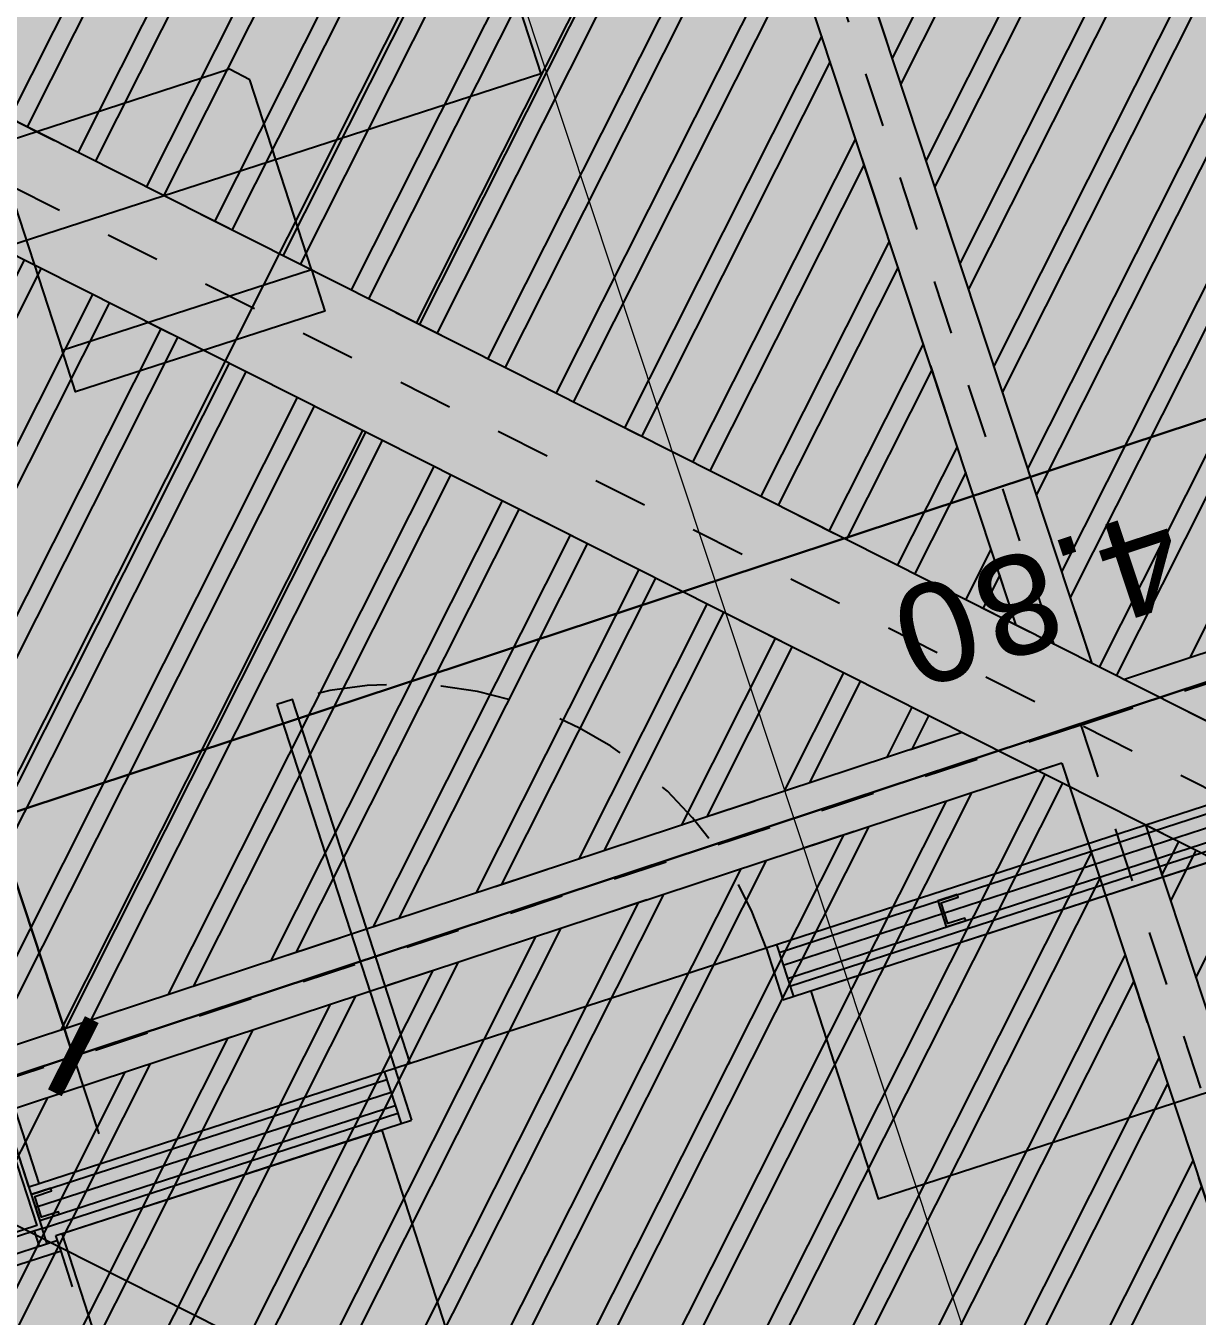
# Model space of a CAD drawing. Header units: metres. Extents: x 678805 to 1359287, y 2747329 to 5497370.
# Drawn here: x 679796.298 to 679798.443, y 2748602.629 to 2748604.992 of the extents above; entities that cross this region are included whole.
import ezdxf

# ---------------------------------------------------------------- set-up
doc = ezdxf.new("R2010")
doc.units = ezdxf.units.M
for name, pattern in [('XREF_MON_BUILDINGS$0$DASH_1', [0.4, 0.1, -0.3]), ('XREF_MON_BUILDINGS$0$Dash_2_', [0.25, 0.125, -0.125]), ('XREF_MON_BUILDINGS$0$DASHED2', [9.525, 6.35, -3.175]), ('XREF_MON_BUILDINGS$0$RAYITAS500', [0.2, 0.1, -0.1])]:
    doc.linetypes.add(name, pattern=pattern)
for name, color, linetype in [('00_XREF_MON_HSC_PAVEMENT', 7, 'Continuous'), ('00_XREF_TWQ_BUILDINGS', 7, 'Continuous'), ('XREF_MON_BUILDINGS$0$00-Modulos DEFINIDOS', 7, 'Continuous'), ('XREF_MON_BUILDINGS$0$00-Modulos ROOFS', 2, 'Continuous'), ('XREF_MON_BUILDINGS$0$02-L-01_Structure', 2, 'Continuous'), ('XREF_MON_BUILDINGS$0$02-L-01_Struture aux', 4, 'Continuous'), ('XREF_MON_BUILDINGS$0$02-L-06_Doors & Windows', 6, 'Continuous'), ('XREF_MON_BUILDINGS$0$02-L-Insulation', 252, 'Continuous'), ('XREF_MON_BUILDINGS$0$02-L-INT Panel', 5, 'Continuous'), ('XREF_MON_BUILDINGS$0$02-L-Pergola Profiles', 8, 'Continuous'), ('XREF_MON_BUILDINGS$0$02-L-Pergola Projection', 8, 'Continuous'), ('XREF_MON_BUILDINGS$0$02-L-Pergola Shades', 15, 'Continuous'), ('XREF_MON_BUILDINGS$0$02-L-Pergola Shades Schematic', 8, 'Continuous'), ('XREF_MON_BUILDINGS$0$02-L-Projection 2', 8, 'Continuous'), ('XREF_MON_BUILDINGS$0$02_L_Furniture', 7, 'Continuous'), ('XREF_MON_BUILDINGS$0$COTAUX', 7, 'Continuous')]:
    doc.layers.add(name, color=color, linetype=linetype)
doc.layers.add('XREF_MON_BUILDINGS$0$0-WIPEOUTS', color=7, linetype='Continuous', true_color=0xffffff)
doc.layers.add('XREF_MON_BUILDINGS$0$02-L-Pergola Wipeout', color=7, linetype='Continuous', true_color=0xffffff)
doc.layers.add('XREF_MON_BUILDINGS$0$00_AUX', color=3, linetype='Continuous', plot=False)
doc.layers.add('XREF_MON_BUILDINGS$0$02-L-Pergola Aux', color=50, linetype='Continuous', plot=False)
for name, color, linetype, lineweight, true_color in [('XREF_MON_BUILDINGS$0$02-KH-12 Administration', 7, 'Continuous', 30, 0xffdf7f), ('XREF_MON_HSC_PAVEMENT$0$02-L-Joints-Paviment_06_Concrete Slab in sittu', 7, 'Continuous', 5, 0x999999), ('XREF_MON_HSC_PAVEMENT$0$03-TR-Pavement_06_Concrete Slab in situ', 7, 'Continuous', 9, 0xf7f7f7)]:
    doc.layers.add(name, color=color, linetype=linetype, lineweight=lineweight, true_color=true_color)
doc.layers.get('XREF_MON_BUILDINGS$0$02-KH-12 Administration').off()
doc.styles.add('XREF_MON_BUILDINGS$0$E100', font='verdana.ttf', dxfattribs={"height": 0.18})
doc.styles.add('XREF_MON_BUILDINGS$0$Standard', font='arial.ttf')
doc.linetypes.add('XREF_MON_BUILDINGS$0$BATTING', pattern='A,0.0001,-0.1,[134,ltypeshp.shx,S=0.1,R=0,X=-0.1,Y=0],-0.2,[134,ltypeshp.shx,S=0.1,R=180,X=0.1,Y=0],-0.1', length=0.4001)
doc.dimstyles.new('XREF_MON_BUILDINGS$0$E100', dxfattribs={"dimscale": 0.03, "dimtxt": 12, "dimasz": 0.5, "dimexe": 0.1, "dimexo": 1, "dimgap": 4, "dimtad": 1, "dimzin": 0, "dimdsep": 46, "dimtxsty": 'XREF_MON_BUILDINGS$0$E100', "dimblk1": 'XREF_MON_BUILDINGS$0$LINCOT200', "dimblk2": 'XREF_MON_BUILDINGS$0$LINCOT200', "dimsah": 1, "dimcen": 0.1, "dimdle": 0.1, "dimse1": 1, "dimse2": 1, "dimclrt": 256, "dimadec": 0, "dimazin": 0, "dimtfac": 0.015385, "dimtofl": 0, "dimtmove": 0, "dimatfit": 3, "dimldrblk": 'XREF_MON_BUILDINGS$0$LINCOT200', "dimfxl": 1, "dimtolj": 1, "dimtzin": 0, "dimarcsym": 0})

# ---------------------------------------------------------------- blocks, each defined once
blk = doc.blocks.new('XREF_MON_BUILDINGS$0$LINCOT200')
for p, q in [((0, -10), (0, 10)), ((0, 0), (10, 0))]:
    blk.add_line(p, q)
at = {"const_width": 1.88}
blk.add_lwpolyline([(3.54, -3.54), (-3.54, 3.54)], dxfattribs=at)
at = {"layer": 'XREF_MON_BUILDINGS$0$COTAUX'}
blk.add_line((0, 0), (-1.25, 0), dxfattribs=at)
blk = doc.blocks.new('*D89')
at = {"layer": 'DEFPOINTS', "color": 0, "transparency": 16777216}
for p in [(119.6986, -56.8206), (124.4986, -56.8206), (124.4986, -57.2785)]:
    blk.add_point(p, dxfattribs=at)
at = {"layer": 'XREF_MON_BUILDINGS$0$00_AUX', "color": 0, "lineweight": -2, "transparency": 16777216}
blk.add_line((119.7136, -57.2785), (124.4836, -57.2785), dxfattribs=at)
at = {"layer": 'XREF_MON_BUILDINGS$0$00_AUX', "color": 0, "lineweight": -2, "transparency": 16777216, "xscale": 0.015, "yscale": 0.015, "zscale": 0.015, "rotation": 180}
blk.add_blockref('XREF_MON_BUILDINGS$0$LINCOT200', (119.6986, -57.2785), dxfattribs=at)
at = {"layer": 'XREF_MON_BUILDINGS$0$00_AUX', "color": 0, "lineweight": -2, "transparency": 16777216, "xscale": 0.015, "yscale": 0.015, "zscale": 0.015}
blk.add_blockref('XREF_MON_BUILDINGS$0$LINCOT200', (124.4986, -57.2785), dxfattribs=at)
at = {"layer": 'XREF_MON_BUILDINGS$0$00_AUX', "transparency": 16777216, "insert": (122.0986, -57.0644), "char_height": 0.18, "attachment_point": 5, "style": 'XREF_MON_BUILDINGS$0$E100'}
blk.add_mtext('\\A1;4.80', dxfattribs=at)
blk = doc.blocks.new('*D90')
at = {"layer": 'DEFPOINTS', "color": 0, "transparency": 16777216}
for p in [(119.6986, -56.8206), (120.1566, -56.8206), (119.6986, -61.6206)]:
    blk.add_point(p, dxfattribs=at)
at = {"layer": 'XREF_MON_BUILDINGS$0$00_AUX', "color": 0, "lineweight": -2, "transparency": 16777216}
blk.add_line((120.1566, -61.6056), (120.1566, -56.8356), dxfattribs=at)
at = {"layer": 'XREF_MON_BUILDINGS$0$00_AUX', "color": 0, "lineweight": -2, "transparency": 16777216, "xscale": 0.015, "yscale": 0.015, "zscale": 0.015}
for p, rotation in [((120.1566, -56.8206), 90.00000000000006), ((120.1566, -61.6206), 270.0000000000001)]:
    blk.add_blockref('XREF_MON_BUILDINGS$0$LINCOT200', p, dxfattribs=dict(at, rotation=rotation))
at = {"layer": 'XREF_MON_BUILDINGS$0$00_AUX', "transparency": 16777216, "insert": (119.9425, -59.2206), "char_height": 0.18, "attachment_point": 5, "rotation": 90, "style": 'XREF_MON_BUILDINGS$0$E100'}
blk.add_mtext('\\A1;4.80', dxfattribs=at)
blk = doc.blocks.new('XREF_MON_BUILDINGS$0$PILAR STRUCTURE')
at = {"layer": 'XREF_MON_BUILDINGS$0$02-L-01_Structure', "linetype": 'Continuous'}
h = blk.add_hatch(dxfattribs=at)
h.set_pattern_fill('ANGLE', color=252)
h.set_pattern_definition([(0, (-144.6596, 18.5684), (0, 6.985), [5.08, -1.905]), (90, (-144.6596, 18.5684), (-6.985, 4e-16), [5.08, -1.905])])
h.paths.add_polyline_path([(-0.08, -0.08), (0.08, -0.08), (0.08, 0.08), (-0.08, 0.08)])
h.paths.add_polyline_path([(-0.072, -0.072), (0.072, -0.072), (0.072, 0.072), (-0.072, 0.072)], flags=16)
h = blk.add_hatch(color=252, dxfattribs=at)
h.dxf.hatch_style = 1
h.paths.add_polyline_path([(-0.072, -0.072), (0.072, -0.072), (0.072, 0.072), (-0.072, 0.072)], flags=16)
h.paths.add_polyline_path([(-0.08, -0.08), (0.08, -0.08), (0.08, 0.08), (-0.08, 0.08)])
for points in [[(-0.08, -0.08), (0.08, -0.08), (0.08, 0.08), (-0.08, 0.08)], [(-0.072, -0.072), (0.072, -0.072), (0.072, 0.072), (-0.072, 0.072)]]:
    blk.add_lwpolyline(points, close=True, dxfattribs=at)
blk = doc.blocks.new('XREF_MON_BUILDINGS$0$Door 70cm')
at = {"layer": 'XREF_MON_BUILDINGS$0$02-L-06_Doors & Windows', "linetype": 'Continuous'}
blk.add_lwpolyline([(-150.6701, -157.4291), (-150.6701, -158.1291), (-150.6401, -158.1291), (-150.6401, -157.4291), (-150.6701, -157.4291)], dxfattribs=at)
at = {"layer": 'XREF_MON_BUILDINGS$0$02-L-06_Doors & Windows', "color": 8, "linetype": 'Continuous'}
blk.add_lwpolyline([(-150.6401, -158.1291), (-149.9551, -158.1291)], dxfattribs=at)
at = {"layer": 'XREF_MON_BUILDINGS$0$02-L-Projection 2', "linetype": 'XREF_MON_BUILDINGS$0$DASHED2', "ltscale": 0.02}
blk.add_arc((-150.6595, -158.1334), 0.7044, 0.3481, 88.4224, dxfattribs=at)
blk = doc.blocks.new('XREF_MON_BUILDINGS$0$chair')
at = {"ltscale": 10, "extrusion": (-0.002468, -0.002238, 0.999994), "elevation": -0.8377}
blk.add_lwpolyline([(458.0241, -131.9865), (458.0541, -131.9565), (458.4741, -131.9566), (458.5041, -131.9866), (458.504, -132.3516), (458.024, -132.3515), (458.024, -132.4315), (458.504, -132.4316), (458.504, -132.3516), (458.024, -132.3515), (458.0241, -131.9865)], dxfattribs=at)
blk = doc.blocks.new('XREF_MON_BUILDINGS$0$A$C15E93CBA')
at = {"layer": 'XREF_MON_BUILDINGS$0$02-L-01_Struture aux', "linetype": 'Continuous'}
for p, q in [((-5.015, -0.2801), (-5.015, -0.9645)), ((-5.015, -1.7195), (-5.015, -4.5201))]:
    blk.add_line(p, q, dxfattribs=at)
for points in [[(-5.015, -0.3176), (-5.015, -0.2801), (-5.065, -0.2801), (-5.065, -0.3176), (-5.06, -0.3176), (-5.06, -0.2851), (-5.02, -0.2851), (-5.02, -0.3176), (-5.015, -0.3176)], [(-5.015, -0.3176), (-5.015, -0.2801), (-5.065, -0.2801), (-5.065, -0.3176), (-5.06, -0.3176), (-5.06, -0.2851), (-5.02, -0.2851), (-5.02, -0.3176), (-5.015, -0.3176)], [(-5.015, -2.0626), (-5.015, -2.0251), (-5.065, -2.0251), (-5.065, -2.0626), (-5.06, -2.0626), (-5.06, -2.0301), (-5.02, -2.0301), (-5.02, -2.0626), (-5.015, -2.0626)]]:
    blk.add_lwpolyline(points, dxfattribs=at)
at = {"layer": 'XREF_MON_BUILDINGS$0$02-L-Insulation', "linetype": 'XREF_MON_BUILDINGS$0$BATTING', "ltscale": 0.04}
for p, q in [((-5.04, -0.9645), (-5.04, -0.2801)), ((-5.04, -4.5101), (-5.04, -1.7195))]:
    blk.add_line(p, q, dxfattribs=at)
at = {"layer": 'XREF_MON_BUILDINGS$0$02-L-INT Panel', "linetype": 'Continuous'}
for p, q in [((-5.13, -0.3001), (-5.13, 0)), ((-5.11, -0.3001), (-5.11, -0.0001)), ((-5.11, -0.2651), (-5.08, -0.2651)), ((-5.11, -0.2801), (-5.08, -0.2801)), ((-5.08, -0.2801), (-5.08, -0.9645)), ((-5.065, -0.2801), (-5.065, -0.9645)), ((-5.015, -0.2801), (-5.015, -0.9645)), ((-5, -0.2801), (-5, -0.9845)), ((-5, -0.2801), (-5, -0.9845)), ((-5, -0.2801), (-4.5351, -0.2801)), ((-5.13, -0.3001), (-5.1, -0.3001)), ((-5.1, -0.3001), (-5.1, -0.9845)), ((-5, -0.3001), (-4.4702, -0.3001)), ((-5, -0.9645), (-5.1, -0.9645)), ((-5, -0.9845), (-5.1, -0.9845)), ((-5.1, -1.6995), (-5.1, -4.5001)), ((-5, -1.6995), (-5.1, -1.6995)), ((-5, -1.6995), (-5, -4.6801)), ((-5, -1.6995), (-5, -4.5201)), ((-5, -1.7195), (-5.1, -1.7195)), ((-5.08, -1.7195), (-5.08, -4.5201)), ((-5.065, -1.7195), (-5.065, -4.5201)), ((-5.015, -1.7195), (-5.015, -4.5201))]:
    blk.add_line(p, q, dxfattribs=at)
at = {"layer": 'XREF_MON_BUILDINGS$0$02_L_Furniture', "linetype": 'XREF_MON_BUILDINGS$0$RAYITAS500'}
blk.add_line((-7.1987, -0.2934), (-5.13, -0.3001), dxfattribs=at)
at = {"layer": 'XREF_MON_BUILDINGS$0$02_L_Furniture', "linetype": 'Continuous'}
for points in [[(-2.65, -0.3001), (-2.65, -1.8001), (-3.35, -1.8001), (-3.35, -0.3001)], [(-5.5004, -0.312), (-5.1004, -0.312), (-5.1004, -0.9269), (-5.5004, -0.9269)], [(-5.5004, -4.4826), (-5.1004, -4.4826), (-5.1004, -1.7532), (-5.5004, -1.7532)]]:
    blk.add_lwpolyline(points, close=True, dxfattribs=at)
at = {"layer": 'XREF_MON_BUILDINGS$0$02-L-01_Structure', "linetype": 'Continuous', "xscale": -1}
blk.add_blockref('XREF_MON_BUILDINGS$0$PILAR STRUCTURE', (-5, -0.2001), dxfattribs=at)
at = {"layer": 'XREF_MON_BUILDINGS$0$02-L-06_Doors & Windows', "linetype": 'Continuous', "rotation": 270}
blk.add_blockref('XREF_MON_BUILDINGS$0$Door 70cm', (153.1291, -151.6546), dxfattribs=at)
at = {"layer": 'XREF_MON_BUILDINGS$0$02_L_Furniture', "linetype": 'Continuous', "xscale": -1, "rotation": 270}
blk.add_blockref('XREF_MON_BUILDINGS$0$chair', (128.7877, -459.3156, 0.0018), dxfattribs=at)
blk = doc.blocks.new('XREF_MON_BUILDINGS$0$lamas aluminiotriangulo')
for points in [[(680247.3889, 2748657.1924), (680248.6174, 2748655.9639)], [(680248.6174, 2748655.8154), (680247.3147, 2748657.1182)], [(680247.2899, 2748657.0934), (680248.6174, 2748655.7659)], [(680250.1866, 2748655.6234), (680248.7274, 2748657.0826)], [(680248.7274, 2748657.0331), (680250.1618, 2748655.5987)], [(680248.6174, 2748655.6174), (680247.2157, 2748657.0192)], [(680247.1909, 2748656.9944), (680248.6174, 2748655.5679)], [(680248.6174, 2748655.4194), (680247.1167, 2748656.9202)], [(680247.0919, 2748656.8955), (680248.6174, 2748655.3699)], [(680250.0876, 2748655.5244), (680248.7274, 2748656.8846)], [(680248.7274, 2748656.8351), (680250.0628, 2748655.4997)], [(680248.6174, 2748655.2214), (680247.0177, 2748656.8212)], [(680246.9929, 2748656.7965), (680248.6174, 2748655.1719)], [(680248.6174, 2748655.0235), (680246.9187, 2748656.7222)], [(680246.8939, 2748656.6975), (680248.6174, 2748654.974)], [(680249.9886, 2748655.4255), (680248.7274, 2748656.6866)], [(680248.6174, 2748654.8255), (680246.8197, 2748656.6232)], [(680248.7274, 2748656.6371), (680249.9638, 2748655.4007)], [(680246.7949, 2748656.5985), (680248.6174, 2748654.776)], [(680248.6174, 2748654.6275), (680246.7207, 2748656.5242)], [(680246.6959, 2748656.4995), (680248.6174, 2748654.578)], [(680249.8896, 2748655.3265), (680248.7274, 2748656.4886)], [(680248.7274, 2748656.4391), (680249.8648, 2748655.3017)], [(680248.6174, 2748654.4295), (680246.6217, 2748656.4252)], [(680246.5969, 2748656.4005), (680248.6174, 2748654.38)], [(680248.6174, 2748654.2315), (680246.5227, 2748656.3262)], [(680246.4979, 2748656.3015), (680248.6174, 2748654.182)], [(680249.7906, 2748655.2275), (680248.7274, 2748656.2906)], [(680246.4237, 2748656.2272), (680248.607, 2748654.0439)], [(680248.7274, 2748656.2411), (680249.7658, 2748655.2027)], [(680248.5823, 2748654.0192), (680246.3989, 2748656.2025)], [(680246.3247, 2748656.1282), (680248.4442, 2748654.0088)], [(680248.3947, 2748654.0088), (680246.3, 2748656.1035)], [(680249.6916, 2748655.1285), (680248.7274, 2748656.0926)], [(680248.7274, 2748656.0431), (680249.6668, 2748655.1037)], [(680246.2257, 2748656.0292), (680248.2462, 2748654.0088)], [(680248.1967, 2748654.0088), (680246.201, 2748656.0045)], [(680246.1267, 2748655.9303), (680248.0482, 2748654.0088)], [(680247.9987, 2748654.0088), (680246.102, 2748655.9055)], [(680249.597, 2748655.0339), (680248.7274, 2748655.9034)], [(680249.5926, 2748655.0295), (680248.7274, 2748655.8946)], [(680248.7274, 2748655.8451), (680249.5678, 2748655.0047)], [(680246.0277, 2748655.8313), (680247.8502, 2748654.0088)], [(680247.8007, 2748654.0088), (680246.003, 2748655.8065)], [(680249.4936, 2748654.9305), (680248.7274, 2748655.6966)], [(680248.7274, 2748655.6471), (680249.4688, 2748654.9057)], [(680249.3946, 2748654.8315), (680248.7274, 2748655.4987)], [(680248.7274, 2748655.4492), (680249.3698, 2748654.8067)], [(680248.7274, 2748655.3007), (680249.2956, 2748654.7325)], [(680248.7274, 2748655.2512), (680249.2709, 2748654.7077)], [(680249.1966, 2748654.6335), (680248.7274, 2748655.1027)], [(680248.7274, 2748655.0532), (680249.1719, 2748654.6087)], [(680249.0976, 2748654.5345), (680248.7274, 2748654.9047)], [(680248.7274, 2748654.8552), (680249.0729, 2748654.5098)], [(680248.9986, 2748654.4355), (680248.7274, 2748654.7067)], [(680248.7274, 2748654.6572), (680248.9739, 2748654.4108)], [(680248.8996, 2748654.3365), (680248.7274, 2748654.5087)], [(680248.7274, 2748654.4592), (680248.8749, 2748654.3118)], [(680248.8006, 2748654.2375), (680248.7274, 2748654.3107)], [(680248.7274, 2748654.2612), (680248.7759, 2748654.2128)], [(680248.167, 2748653.8988), (680248.3144, 2748653.7513)], [(680248.3887, 2748653.8256), (680248.3155, 2748653.8988)], [(680248.365, 2748653.8988), (680248.4134, 2748653.8503)]]:
    blk.add_lwpolyline(points)
blk = doc.blocks.new('XREF_MON_BUILDINGS$0$PERGOLA PLANA')
at = {"layer": 'XREF_MON_BUILDINGS$0$02-L-Pergola Wipeout', "true_color": 0xfcfcfc}
h = blk.add_hatch(color=7, dxfattribs=at)
h.dxf.hatch_style = 1
h.paths.add_polyline_path([(4.6122, 9.29), (0.31, 4.9878), (0.31, 9.29)])
h.paths.add_polyline_path([(0.3328, 4.855), (4.745, 9.2672), (4.745, 4.9006), (4.6994, 4.855)])
h.paths.add_polyline_path([(4.855, 9.29), (9.1344, 9.29), (4.855, 5.0106)])
h.paths.add_polyline_path([(9.29, 9.1344), (9.29, 4.855), (5.0106, 4.855)])
h.paths.add_polyline_path([(4.9006, 4.745), (9.2672, 4.745), (4.855, 0.3328), (4.855, 4.6994)])
h.paths.add_polyline_path([(9.29, 4.6122), (9.29, 0.31), (4.9878, 0.31)])
h.paths.add_polyline_path([(0.4656, 0.31), (4.745, 4.5894), (4.745, 0.31)])
h.paths.add_polyline_path([(0.31, 4.745), (4.5894, 4.745), (0.31, 0.4656)])
h.paths.add_polyline_path([(9.4, 0.2), (0.2, 0.2), (0.2, 9.4), (9.4, 9.4)])
at = {"layer": 'XREF_MON_BUILDINGS$0$02-L-Pergola Aux', "linetype": 'XREF_MON_BUILDINGS$0$Dash_2_', "ltscale": 0.5}
for p, q in [((0.2, 0.2), (9.4, 9.4)), ((4.8, 4.9556), (4.8, 9.4)), ((4.8, 4.8), (0.2, 4.8)), ((4.8, 4.8), (9.4, 4.8)), ((4.8, 4.8), (4.8, 0.2))]:
    blk.add_line(p, q, dxfattribs=at)
at = {"layer": 'XREF_MON_BUILDINGS$0$02-L-Pergola Profiles'}
for p, q in [((0.31, 0.4656), (9.1344, 9.29)), ((4.745, 4.9006), (4.745, 9.29)), ((4.855, 5.0106), (4.855, 9.29)), ((0.4656, 0.31), (9.29, 9.1344)), ((4.6994, 4.855), (0.31, 4.855)), ((5.0106, 4.855), (9.29, 4.855)), ((4.855, 4.745), (9.29, 4.745)), ((4.855, 4.745), (4.855, 0.31)), ((4.745, 4.5894), (4.745, 0.31))]:
    blk.add_line(p, q, dxfattribs=at)
at = {"layer": 'XREF_MON_BUILDINGS$0$02-L-Pergola Projection', "linetype": 'XREF_MON_BUILDINGS$0$DASH_1'}
for p, q in [((0.31, 0.4656), (9.1344, 9.29)), ((4.745, 4.9006), (4.745, 9.29)), ((4.855, 5.0106), (4.855, 9.29)), ((0.4656, 0.31), (9.29, 9.1344)), ((4.6994, 4.855), (0.31, 4.855)), ((5.0106, 4.855), (9.29, 4.855)), ((4.855, 4.745), (9.29, 4.745)), ((4.855, 4.745), (4.855, 0.31)), ((4.745, 4.5894), (4.745, 0.31))]:
    blk.add_line(p, q, dxfattribs=at)
at = {"layer": 'XREF_MON_BUILDINGS$0$02-L-Pergola Shades'}
blk.add_blockref('XREF_MON_BUILDINGS$0$lamas aluminiotriangulo', (-680243.8724, -2748649.1538), dxfattribs=at)
at = {"layer": 'XREF_MON_BUILDINGS$0$02-L-Pergola Shades', "xscale": -1, "rotation": 270.0000000152252}
blk.add_blockref('XREF_MON_BUILDINGS$0$lamas aluminiotriangulo', (-2748649.1536, -680243.8732), dxfattribs=at)
at = {"layer": 'XREF_MON_BUILDINGS$0$02-L-Pergola Shades Schematic'}
blk.add_blockref('XREF_MON_BUILDINGS$0$lamas aluminiotriangulo', (-680243.8724, -2748649.1538), dxfattribs=at)
at = {"layer": 'XREF_MON_BUILDINGS$0$02-L-Pergola Shades Schematic', "xscale": -1, "rotation": 270.0000000152252}
blk.add_blockref('XREF_MON_BUILDINGS$0$lamas aluminiotriangulo', (-2748649.1536, -680243.8732), dxfattribs=at)
blk = doc.blocks.new('XREF_MON_HSC_PAVEMENT')
at = {"layer": 'XREF_MON_HSC_PAVEMENT$0$03-TR-Pavement_06_Concrete Slab in situ', "linetype": 'Continuous'}
h = blk.add_hatch(color=256, dxfattribs=at)
h.dxf.hatch_style = 1
h.paths.add_polyline_path([(679764.8595, 2748618.9623), (679827.2147, 2748639.5584), (679835.4556, 2748614.7282), (679775.6627, 2748586.2515)])
at = {"layer": 'XREF_MON_HSC_PAVEMENT$0$02-L-Joints-Paviment_06_Concrete Slab in sittu'}
blk.add_lwpolyline([(679795.4755, 2748610.2567), (679798.1735, 2748602.1274)], dxfattribs=at)
blk = doc.blocks.new('XREF_MON_BUILDINGS$0$modulo kiosco')
at = {"layer": 'XREF_MON_BUILDINGS$0$0-WIPEOUTS', "true_color": 0xfcfcfc}
h = blk.add_hatch(color=7, dxfattribs=at)
h.dxf.hatch_style = 1
h.paths.add_polyline_path([(119.6986, -61.6206), (119.6986, -56.8206), (124.4986, -56.8206), (124.4986, -61.6206)])
at = {"layer": 'XREF_MON_BUILDINGS$0$00-Modulos ROOFS'}
blk.add_line((119.6986, -56.8206), (124.4986, -61.6206), dxfattribs=at)
at = {"layer": 'XREF_MON_BUILDINGS$0$00-Modulos ROOFS', "lineweight": 0}
blk.add_lwpolyline([(119.6986, -61.6206), (119.6986, -56.8206), (124.4986, -56.8206), (124.4986, -61.6206)], close=True, dxfattribs=at)
at = {"layer": 'XREF_MON_BUILDINGS$0$00-Modulos ROOFS'}
blk.add_lwpolyline([(124.4986, -57.1206), (124.4986, -56.8206), (124.1986, -56.8206), (119.9986, -56.8206), (119.6986, -56.8206), (119.6986, -57.1206), (119.6986, -61.3206), (119.6986, -61.6206), (119.9986, -61.6206), (124.1986, -61.6206), (124.4986, -61.6206), (124.4986, -61.3206)], close=True, dxfattribs=at)
at = {"layer": 'XREF_MON_BUILDINGS$0$00_AUX', "color": 253, "insert": (120.5956, -58.6322), "char_height": 0.8, "attachment_point": 1, "style": 'XREF_MON_BUILDINGS$0$Standard'}
blk.add_mtext_dynamic_manual_height_columns('23 m2', width=11.402849, gutter_width=4, heights=[0], dxfattribs=at)
at = {"layer": 'XREF_MON_BUILDINGS$0$00_AUX', "color": 253}
dim = blk.add_linear_dim(base=(120.1566, -56.8206), p1=(119.6986, -61.6206), p2=(119.6986, -56.8206), angle=90, dimstyle='XREF_MON_BUILDINGS$0$E100', dxfattribs=at)
dim.commit()
dim.dimension.update_dxf_attribs({"geometry": '*D90', "text_midpoint": (119.9425, -59.2206)})
dim = blk.add_linear_dim(base=(124.4986, -57.2785), p1=(119.6986, -56.8206), p2=(124.4986, -56.8206), dimstyle='XREF_MON_BUILDINGS$0$E100', dxfattribs=at)
dim.commit()
dim.dimension.update_dxf_attribs({"geometry": '*D89', "text_midpoint": (122.0986, -57.0644)})
blk = doc.blocks.new('XREF_MON_BUILDINGS')
at = {"layer": 'XREF_MON_BUILDINGS$0$02-KH-12 Administration', "linetype": 'Continuous'}
for p, rotation in [((679779.5077, 2748471.4855, 0), 108.2651524443068), ((679933.4889, 2748583.4655, 0), 198.2651524443068)]:
    blk.add_blockref('XREF_MON_BUILDINGS$0$modulo kiosco', p, dxfattribs=dict(at, rotation=rotation))
at = {"layer": 'XREF_MON_BUILDINGS$0$00-Modulos DEFINIDOS', "rotation": 107.9486422297345}
blk.add_blockref('XREF_MON_BUILDINGS$0$A$C15E93CBA', (679794.4961, 2748607.5363, 0), dxfattribs=at)
at = {"layer": 'XREF_MON_BUILDINGS$0$02-L-Pergola Projection', "xscale": -1, "rotation": 18.26515243161932}
blk.add_blockref('XREF_MON_BUILDINGS$0$PERGOLA PLANA', (679804.2926, 2748600.6576, 0), dxfattribs=at)

msp = doc.modelspace()

# ---------------------------------------------------------------- block references
at = {"layer": '00_XREF_MON_HSC_PAVEMENT'}
msp.add_blockref('XREF_MON_HSC_PAVEMENT', (0, 0), dxfattribs=at)

# ---------------------------------------------------------------- next in the draw order: block references
at = {"layer": '00_XREF_TWQ_BUILDINGS'}
msp.add_blockref('XREF_MON_BUILDINGS', (0, 0), dxfattribs=at)

# ---------------------------------------------------------------- next in the draw order: block references
msp.add_blockref('XREF_MON_BUILDINGS', (0, 0))

doc.saveas('drawing.dxf')
